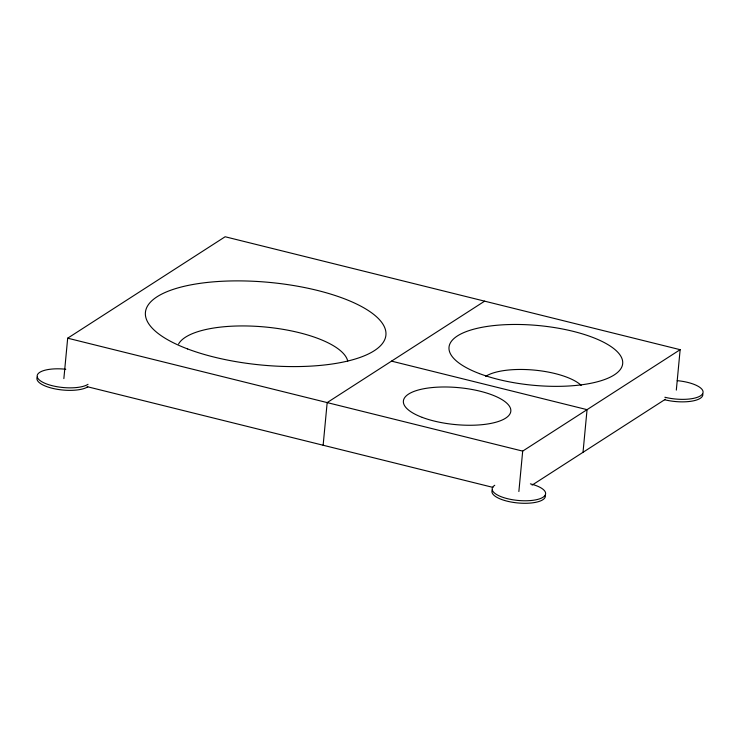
<?xml version="1.0" encoding="UTF-8"?>
<svg xmlns="http://www.w3.org/2000/svg" width="740" height="740" viewBox="0 0 740 740"><rect width="100%" height="100%" fill="white"/><g stroke="black" fill="none" stroke-linecap="round" stroke-linejoin="round"><path stroke-width="1.11" d="M63.862 378.603L67.682 338.189L225.136 236.754L680.143 349.687L676.323 390.1M323.139 445.249L327.173 402.588L484.626 301.161M518.87 491.526L522.69 451.113L680.143 349.687M583.018 452.316L587.051 409.655L391.534 361.129M532.106 485.107L665.445 399.212M67.682 338.189L522.69 451.113M87.135 386.668L492.96 487.392M545.306 495.263A26.844 9.222 5.4 0 1 517.279 502.904A26.844 9.222 5.4 0 1 492.368 489.899M702.76 393.828A26.844 9.222 5.4 0 1 664.622 399.748M87.792 386.835A26.844 9.222 5.4 0 1 55.407 388.963A26.844 9.222 5.4 0 1 37.361 376.975M88.023 384.328A26.844 9.222 5.4 0 1 55.481 386.428A26.844 9.222 5.4 0 1 37.657 374.357A26.844 9.222 5.4 0 1 65.767 369.251M530.386 483.858A26.844 9.222 5.4 0 1 543.03 497.252A26.844 9.222 5.4 0 1 507.399 498.668A26.844 9.222 5.4 0 1 494.755 485.274M677.23 380.656A26.844 9.222 5.4 0 1 702.325 394.189A26.844 9.222 5.4 0 1 664.853 397.241M178.581 343.989A85.757 29.471 5.4 0 1 266.992 327.182A85.757 29.471 5.4 0 1 347.735 361.101M485.68 376.346A52.337 17.982 5.4 0 1 534.484 370.12A52.337 17.982 5.4 0 1 581.205 385.392M422.235 417.379A53.946 18.537 5.4 0 0 509.952 413.901A53.946 18.537 5.4 0 0 439.135 387.085A53.946 18.537 5.4 0 0 422.235 417.379M187.599 348.938A120.777 41.505 5.4 0 0 383.977 341.149A120.777 41.505 5.4 0 0 225.432 281.117A120.777 41.505 5.4 0 0 187.599 348.938M479.455 373.608A87.228 29.979 5.4 0 0 621.285 367.983A87.228 29.979 5.4 0 0 506.78 324.629A87.228 29.979 5.4 0 0 479.455 373.608"/></g></svg>
